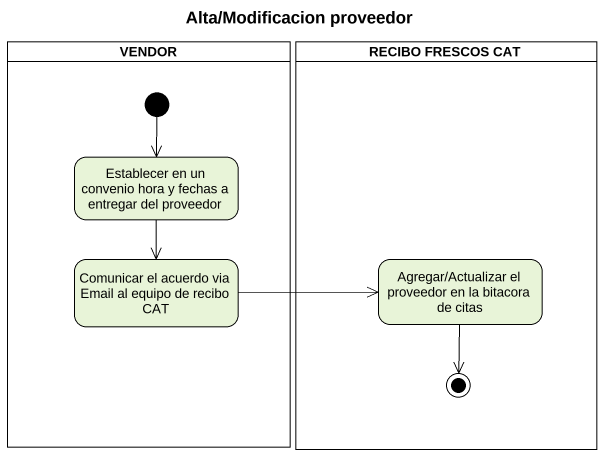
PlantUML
@startuml
title Alta/Modificacion proveedor
hide empty description
state VENDOR <<partition>> {
  state "Establecer en un convenio hora y fechas a entregar del proveedor" as Establecer_en_un_convenio
  state "Comunicar el acuerdo via Email al equipo de recibo CAT" as Comunicar_el_acuerdo_via
  [*] --> Establecer_en_un_convenio
}
state "RECIBO FRESCOS CAT" as RECIBO_FRESCOS_CAT <<partition>> {
  state "Agregar/Actualizar el proveedor en la bitacora de citas" as Agregar_Actualizar_el
  Agregar_Actualizar_el --> [*]
}
Establecer_en_un_convenio --> Comunicar_el_acuerdo_via
Comunicar_el_acuerdo_via -right-> Agregar_Actualizar_el
@enduml
